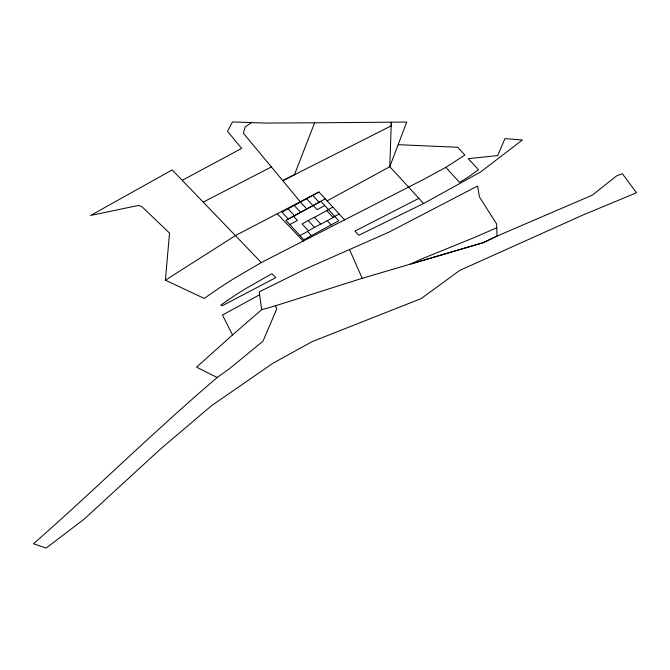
<?xml version="1.0" encoding="UTF-8"?>
<svg xmlns="http://www.w3.org/2000/svg" width="670" height="670" viewBox="0 0 670 670"><rect width="100%" height="100%" fill="white"/><g stroke="black" fill="none" stroke-linecap="round" stroke-linejoin="round"><path stroke-width="1" d="M261.317 262.556L233.562 278.812A330.318 204.266 -19.1 0 0 217.222 289.356L204.25 298.443L165.406 280.186L169.527 233.093L141.873 206.628L138.456 205.439L90.584 215.464L172.215 169.912L261.317 262.556L424.051 179.175L446.681 166.847L464.871 155.03L457.677 147.266L398.147 144.686M327.094 200.874L389.789 166.721L406.715 122.066L314.599 122.811L294.457 174.753L282.774 180.649L391.188 125.885L391.322 122.191L389.789 166.721L423.624 203.504L480.541 172.006L522.382 139.971L504.945 138.623L497.676 155.574L468.238 158.656L478.522 169.786L466.756 178.086L459.528 182.34L445.718 167.366M232.523 334.941L196.544 367.143L217.189 377.52L229.894 368.358L262.975 341.197L276.785 308.887L275.37 305.822L261.652 309.716L232.523 334.941L222.474 315.034L259.617 294.75M217.189 377.52C154.284 431.07 95.567 489.268 33.5 543.772L46.163 548.06L84.026 519.233L160.163 449.336L211.427 405.777L272.648 363.442L312.161 341.625L421.145 298.611L459.821 270.37L582.716 215.12L636.5 192.742L622.346 173.681L616.568 175.925L592.188 195.213L497.04 236.083L483.254 242.657L362.185 278.31L275.37 305.822M314.599 122.811L265.538 123.079L251.518 122.61L245.203 126.923L243.394 133.213L300.269 201.745M165.406 280.186L235.539 235.513L318.92 192.014L344.606 219.869M318.92 192.014L281.944 212.155L288.276 219.023L325.252 198.881M289.834 224.576L297.43 220.438L293.552 216.234M324.741 205.556L317.153 209.693L313.275 205.497M332.848 207.122L326.684 210.481L333.149 217.49M314.49 217.331L326.818 210.623M320.696 224.056L308.368 230.773L302.036 223.906L314.364 217.189L320.821 224.199L334.874 216.544M333.024 217.348L339.179 213.99M299.967 235.564L307.564 231.426L311.433 235.631M182.248 180.297L241.669 148.405L227.549 131.379L232.423 121.94L251.518 122.61M203.27 202.08L271.4 166.947M418.884 198.345L354.958 231.091L358.81 235.262L423.624 203.504M261.652 309.716L259.223 291.894L305.57 268.93L388.818 232.205L477.593 186.009L479.427 196.913L496.604 223.956L497.04 236.091L483.271 242.657L410.844 263.972L421.665 258.93L474.754 237.381L496.746 227.766M277.254 213.755L303.234 241.091M312.756 195.372L319.088 202.239M327.278 220.681L331.156 224.885M306.592 198.73L312.923 205.598M300.428 202.089L306.76 208.948M294.264 205.439L300.596 212.306M308.2 220.547L314.531 227.415M288.1 208.797L294.44 215.665M349.581 249.625L362.185 278.31M227.097 300.721L220.773 305.151L222.34 305.704L275.722 277.673L271.911 273.678L245.279 288.887A309.691 191.52 -19.1 0 0 227.097 300.721M320.863 201.36L285.956 220.371L303.845 239.759L338.752 220.748L320.863 201.36"/></g></svg>
